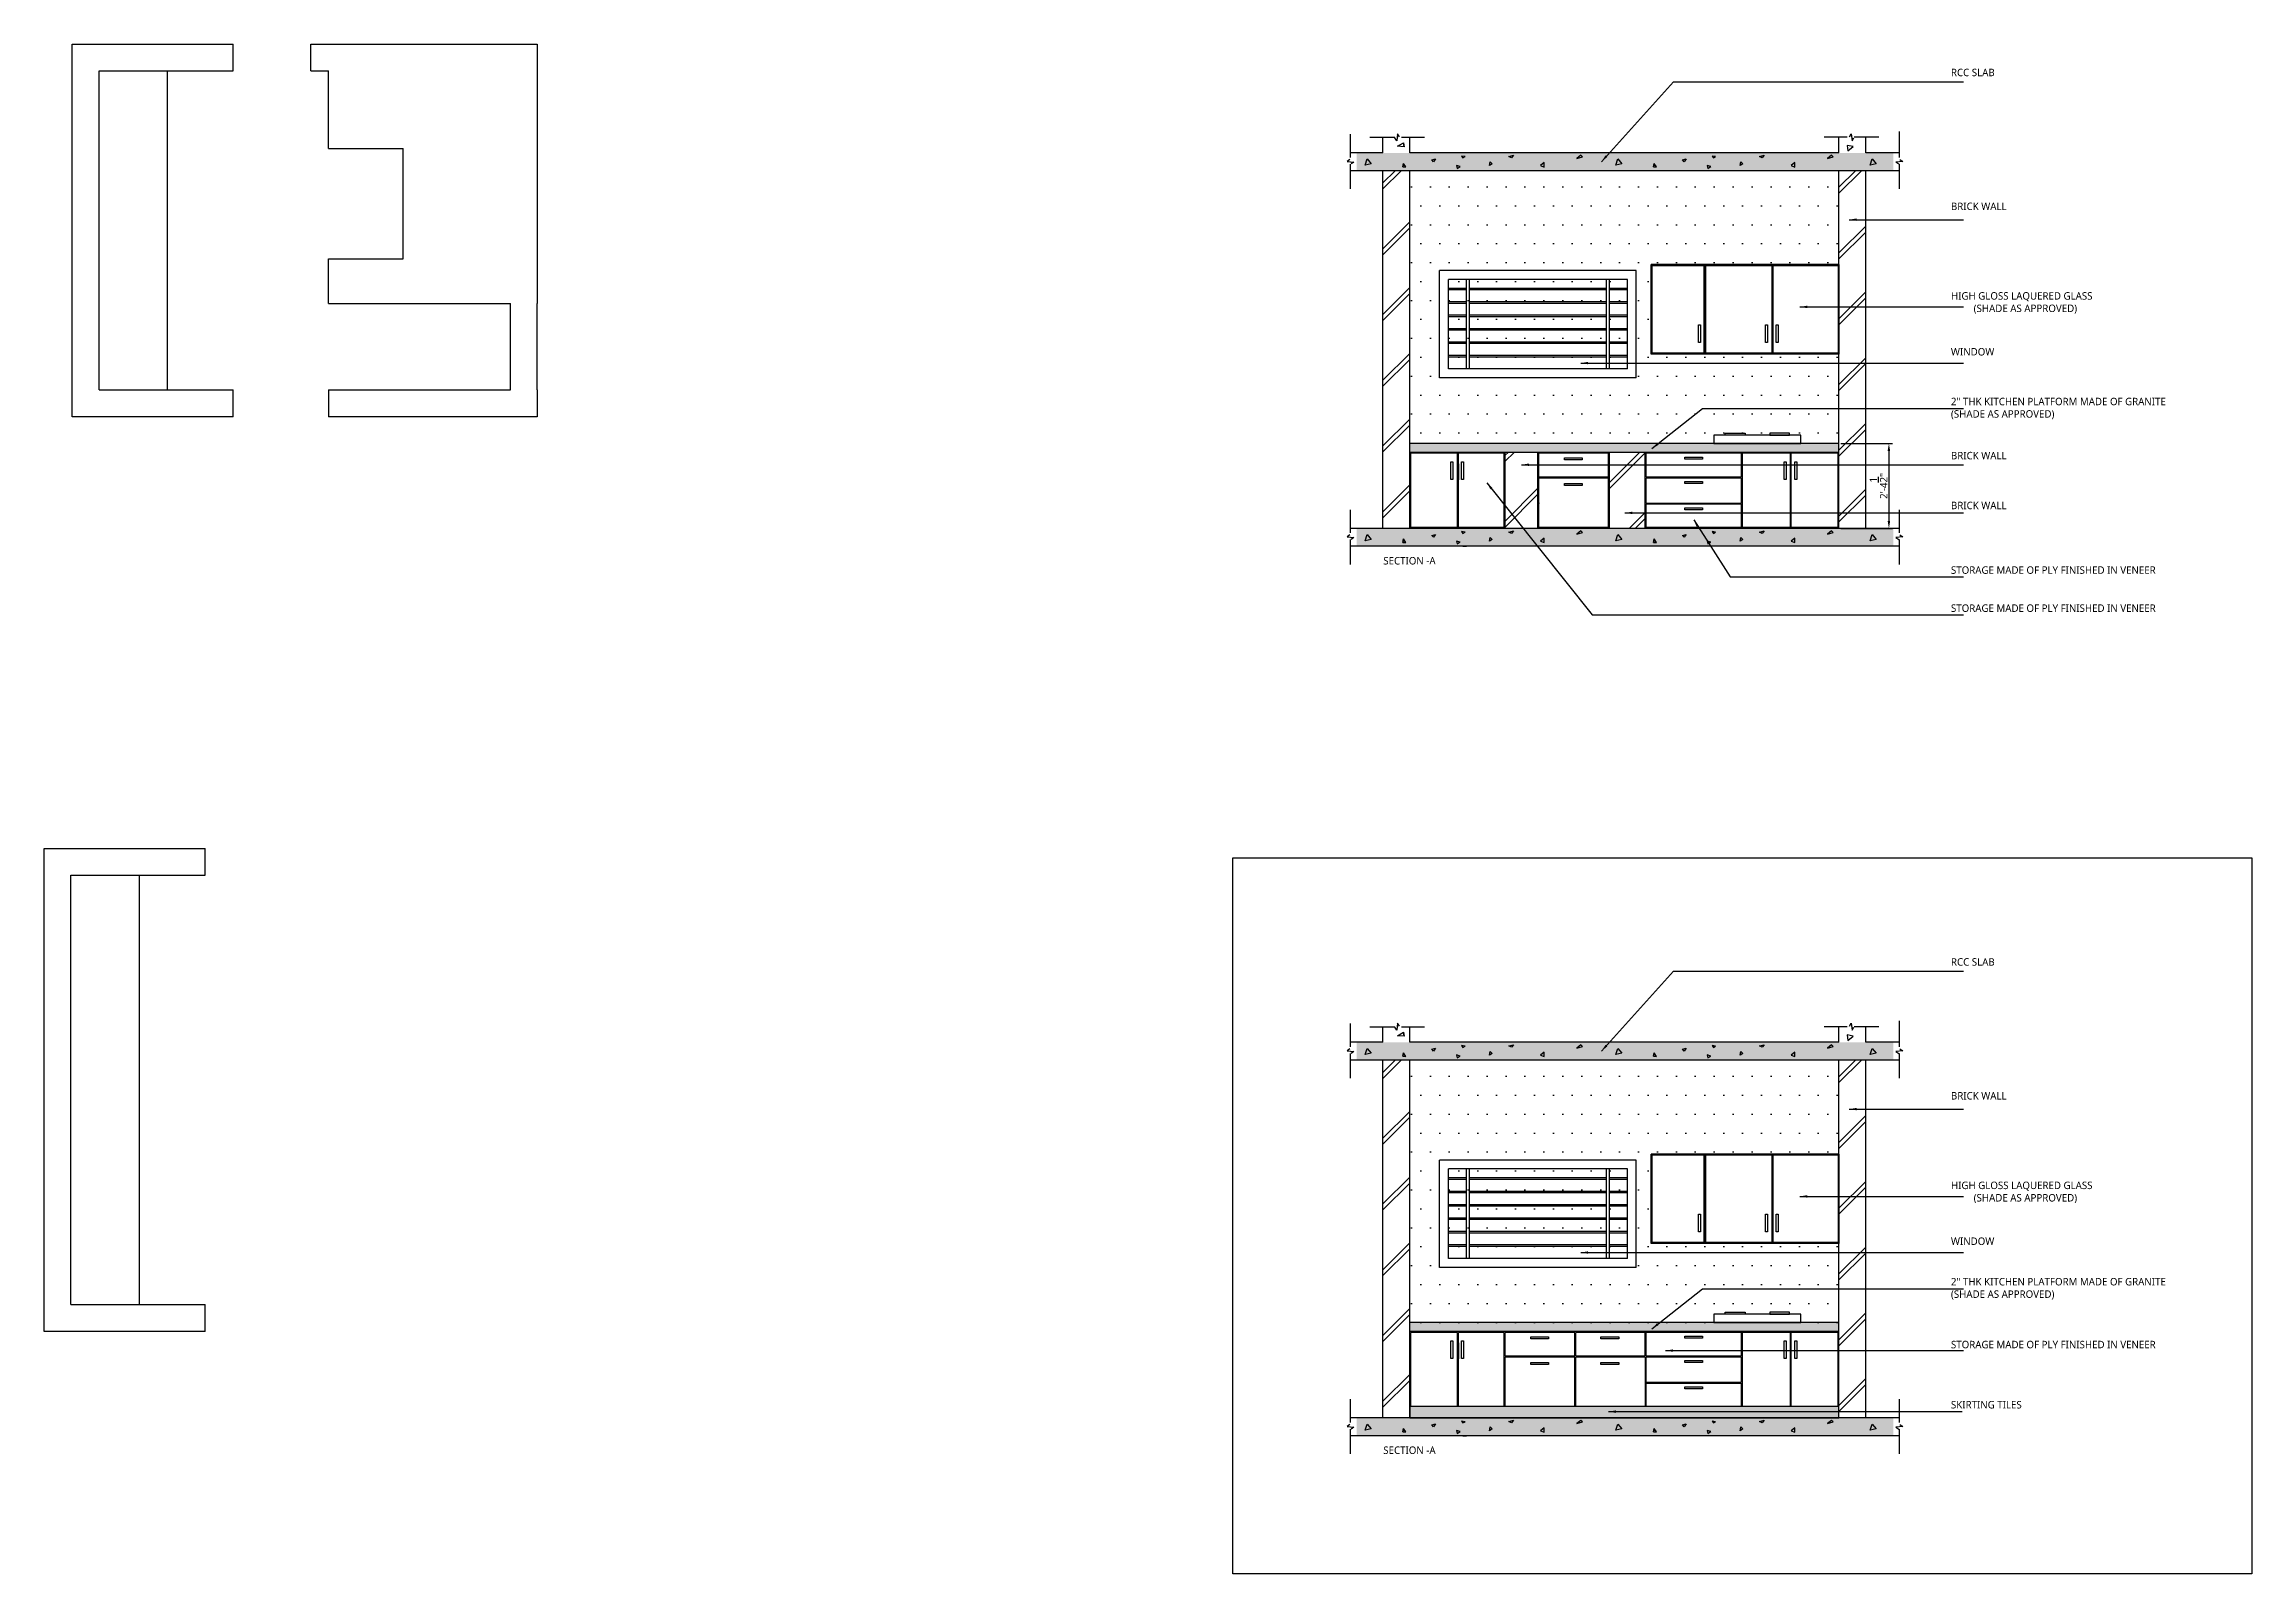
# Model space of a CAD drawing. Header units: millimetres. Extents: x 918 to 2834, y -227 to 832.
# Drawn here: x 918 to 1659, y 119 to 632 of the extents above; entities that cross this region are included whole.
import ezdxf

# ---------------------------------------------------------------- set-up
doc = ezdxf.new("R2010")
doc.units = ezdxf.units.MM
doc.styles.get("Standard").update_dxf_attribs({"font": 'yugothic.ttf'})
doc.dimstyles.new('ISO-25', dxfattribs={"dimtxt": 2.5, "dimasz": 2.5, "dimexe": 1.25, "dimexo": 0.625, "dimtad": 1, "dimlunit": 4, "dimtxsty": 'Standard', "dimcen": 2.5, "dimadec": 0, "dimazin": 0, "dimtfac": 1, "dimtmove": 0, "dimatfit": 3, "dimfxl": 1, "dimarcsym": 0})

# ---------------------------------------------------------------- blocks, each defined once
blk = doc.blocks.new('*D1')
at = {"color": 0, "lineweight": -2}
for p, q in [((1520.59, 498.1), (1537.97, 498.1)), ((1536.72, 495.6), (1536.72, 472.1)), ((1520.59, 469.6), (1537.97, 469.6))]:
    blk.add_line(p, q, dxfattribs=at)
at = {"color": 0}
for points in [[(1536.3, 495.6), (1537.14, 495.6), (1536.72, 498.1)], [(1536.3, 472.1), (1537.14, 472.1), (1536.72, 469.6)]]:
    blk.add_solid(points, dxfattribs=at)
at = {"layer": 'Defpoints', "color": 0}
for p in [(1519.97, 498.1), (1519.97, 469.6), (1536.72, 469.6)]:
    blk.add_point(p, dxfattribs=at)
at = {"color": 0, "insert": (1533.25, 483.85), "char_height": 2.5, "attachment_point": 5, "rotation": 90}
blk.add_mtext('2\'-4{\\H1.000000x;\\S1/2;}"', dxfattribs=at)

msp = doc.modelspace()

# ---------------------------------------------------------------- hatches: boundary and pattern name
h = msp.add_hatch()
h.set_pattern_fill('DOTS', color=256, style=0)
h.set_pattern_definition([(0, (-255.4378, 0), (0.79375, 1.5875), [0, -1.5875])])
h.paths.add_polyline_path([(1538.186, 595.602), (1358.159, 595.602), (1358.159, 589.602), (1538.186, 589.602)])
h = msp.add_hatch()
h.set_pattern_fill('JIS_LC_8A', color=256, scale=2, style=0)
h.set_pattern_definition([(45, (-255.438, 0), (-11.03087, 11.03087), []), (45, (-253.438, 0), (-11.03087, 11.03087), [])])
h.paths.add_polyline_path([(1375.967, 589.602), (1366.967, 589.602), (1366.967, 469.602), (1375.967, 469.602)])
h.paths.add_polyline_path([(1418.967, 495.102), (1407.967, 495.102), (1407.967, 469.602), (1418.967, 469.602)])
h.paths.add_polyline_path([(1442.967, 469.602), (1454.967, 469.602), (1454.967, 495.102), (1442.967, 495.102)])
h.paths.add_polyline_path([(1519.967, 469.602), (1528.967, 469.602), (1528.967, 589.602), (1519.967, 589.602)])
h = msp.add_hatch()
h.set_pattern_fill('DOTS', color=256, scale=4, style=0)
h.set_pattern_definition([(0, (-255.438, 0), (3.175, 6.35), [0, -6.35])])
h.paths.add_polyline_path([(1375.967, 589.602), (1375.967, 498.102), (1478.015, 498.102), (1478.015, 500.896), (1481.835, 500.896), (1481.835, 501.58), (1488.496, 501.58), (1488.496, 500.896), (1496.714, 500.896), (1496.714, 501.58), (1503.375, 501.58), (1503.375, 500.896), (1507.195, 500.896), (1507.195, 498.102), (1519.967, 498.102), (1519.967, 528.102), (1474.967, 528.102), (1456.967, 528.102), (1456.967, 558.102), (1474.967, 558.102), (1519.967, 558.102), (1519.967, 589.602)])
h.paths.add_polyline_path([(1451.967, 556.102), (1451.967, 520.102), (1385.967, 520.102), (1385.967, 556.102)], flags=16)
h.paths.add_polyline_path([(1388.967, 553.102), (1388.967, 523.102), (1448.967, 523.102), (1448.967, 553.102)], flags=0)
h = msp.add_hatch()
h.set_pattern_fill('ZIGZAG', color=256, scale=0.4, style=0)
h.set_pattern_definition([(0, (-255.4378, 0), (1.27, 1.27), [1.27, -1.27]), (90, (-254.1678, 0), (-1.27, 1.27), [1.27, -1.27])])
h.paths.add_polyline_path([(1519.967, 498.102), (1375.967, 498.102), (1375.967, 495.102), (1519.967, 495.102)])
h = msp.add_hatch()
h.set_pattern_fill('DOTS', color=256, style=0)
h.set_pattern_definition([(0, (-255.4378, -126), (0.79375, 1.5875), [0, -1.5875])])
h.paths.add_polyline_path([(1538.186, 469.602), (1358.159, 469.602), (1358.159, 463.602), (1538.186, 463.602)])
h = msp.add_hatch()
h.set_pattern_fill('DOTS', color=256, style=0)
h.set_pattern_definition([(0, (-255.4378, -298.388), (0.79375, 1.5875), [0, -1.5875])])
h.paths.add_polyline_path([(1538.186, 297.214), (1358.159, 297.214), (1358.159, 291.214), (1538.186, 291.214)])
h = msp.add_hatch()
h.set_pattern_fill('JIS_LC_8A', color=256, scale=2, style=0)
h.set_pattern_definition([(45, (-255.438, -298.388), (-11.03087, 11.03087), []), (45, (-253.438, -298.388), (-11.03087, 11.03087), [])])
h.paths.add_polyline_path([(1375.967, 291.214), (1366.967, 291.214), (1366.967, 171.214), (1375.967, 171.214)])
h.paths.add_polyline_path([(1519.967, 171.214), (1528.967, 171.214), (1528.967, 291.214), (1519.967, 291.214)])
h = msp.add_hatch()
h.set_pattern_fill('DOTS', color=256, scale=4, style=0)
h.set_pattern_definition([(0, (-255.438, -298.388), (3.175, 6.35), [0, -6.35])])
h.paths.add_polyline_path([(1375.967, 291.214), (1375.967, 203.214), (1478.015, 203.214), (1478.015, 206.008), (1481.835, 206.008), (1481.835, 206.692), (1488.496, 206.692), (1488.496, 206.008), (1496.714, 206.008), (1496.714, 206.692), (1503.375, 206.692), (1503.375, 206.008), (1507.195, 206.008), (1507.195, 203.214), (1519.967, 203.214), (1519.967, 229.714), (1474.967, 229.714), (1456.967, 229.714), (1456.967, 259.714), (1474.967, 259.714), (1519.967, 259.714), (1519.967, 291.214)])
h.paths.add_polyline_path([(1451.967, 257.714), (1451.967, 221.714), (1385.967, 221.714), (1385.967, 257.714)], flags=16)
h.paths.add_polyline_path([(1388.967, 254.714), (1388.967, 224.714), (1448.967, 224.714), (1448.967, 254.714)], flags=0)
h = msp.add_hatch()
h.set_pattern_fill('ZIGZAG', color=256, scale=0.4, style=0)
h.set_pattern_definition([(0, (-255.4378, -294.888), (1.27, 1.27), [1.27, -1.27]), (90, (-254.1678, -294.888), (-1.27, 1.27), [1.27, -1.27])])
h.paths.add_polyline_path([(1519.967, 203.214), (1375.967, 203.214), (1375.967, 200.214), (1519.967, 200.214)])
h = msp.add_hatch()
h.set_pattern_fill('DOTS', color=256, style=0)
h.set_pattern_definition([(0, (-255.4378, -424.388), (0.79375, 1.5875), [0, -1.5875])])
h.paths.add_polyline_path([(1538.186, 171.214), (1358.159, 171.214), (1358.159, 165.214), (1538.186, 165.214)])
h = msp.add_hatch()
h.set_pattern_fill('ZIGZAG', color=256, scale=0.4, style=0)
h.set_pattern_definition([(0, (0, 0), (1.27, 1.27), [1.27, -1.27]), (90, (1.27, 0), (-1.27, 1.27), [1.27, -1.27])])
h.paths.add_polyline_path([(1519.967, 171.214), (1519.967, 175.014), (1375.967, 175.014), (1375.967, 171.214)])

# ---------------------------------------------------------------- linework, layer by layer
for p, q in [((981.167, 623.06), (981.167, 632.06)), ((1007.167, 623.06), (1007.167, 632.06)), ((936.167, 623.06), (981.167, 623.06)), ((936.167, 516.06), (936.167, 623.06)), ((959.167, 516.06), (959.167, 623.06)), ((1007.167, 623.06), (1013.167, 623.06)), ((1013.167, 597.06), (1013.167, 623.06)), ((1366.967, 595.602), (1366.967, 600.602)), ((1371.58, 599.668), (1370.931, 600.629)), ((1371.821, 601.974), (1371.58, 599.668)), ((1372.469, 601.013), (1371.821, 601.974)), ((1375.967, 595.602), (1375.967, 600.602)), ((1519.967, 595.602), (1519.967, 600.602)), ((1523.464, 601.013), (1524.113, 601.974)), ((1524.113, 601.974), (1524.354, 599.668)), ((1524.354, 599.668), (1525.003, 600.629)), ((1528.967, 595.602), (1528.967, 600.602)), ((1013.167, 597.06), (1038.167, 597.06)), ((1038.167, 560.06), (1038.167, 597.06)), ((1355.894, 593.399), (1354.934, 592.75)), ((1354.934, 592.75), (1357.239, 592.51)), ((1366.967, 595.602), (1356.086, 595.602)), ((1361.034, 591.473), (1361.643, 593.55)), ((1361.643, 593.55), (1363.013, 591.929)), ((1371.864, 597.802), (1373.902, 598.96)), ((1374.041, 597.667), (1371.864, 597.802)), ((1374.041, 597.667), (1373.902, 598.96)), ((1373.902, 598.96), (1374.041, 597.667)), ((1374.041, 597.667), (1374.041, 597.667)), ((1519.967, 595.602), (1375.967, 595.602)), ((1383.33, 593.243), (1384.556, 593.588)), ((1383.943, 592.615), (1383.33, 593.243)), ((1384.556, 593.588), (1383.943, 592.615)), ((1394.489, 594.329), (1393.36, 594.525)), ((1393.36, 594.525), (1393.752, 593.888)), ((1393.752, 593.888), (1394.489, 594.329)), ((1409.181, 594.381), (1410.766, 594.783)), ((1410.121, 593.951), (1409.181, 594.381)), ((1410.766, 594.783), (1410.121, 593.951)), ((1433.384, 594.779), (1432.039, 593.674)), ((1432.039, 593.674), (1433.952, 594.227)), ((1433.952, 594.227), (1433.384, 594.779)), ((1445.14, 591.473), (1445.749, 593.55)), ((1445.749, 593.55), (1447.119, 591.929)), ((1467.436, 593.243), (1468.662, 593.588)), ((1468.049, 592.615), (1467.436, 593.243)), ((1468.662, 593.588), (1468.049, 592.615)), ((1478.594, 594.329), (1477.466, 594.525)), ((1477.466, 594.525), (1477.858, 593.888)), ((1477.858, 593.888), (1478.594, 594.329)), ((1493.287, 594.381), (1494.872, 594.783)), ((1494.227, 593.951), (1493.287, 594.381)), ((1494.872, 594.783), (1494.227, 593.951)), ((1517.49, 594.779), (1516.144, 593.674)), ((1516.144, 593.674), (1518.058, 594.227)), ((1518.058, 594.227), (1517.49, 594.779)), ((1524.712, 597.703), (1522.686, 598.108)), ((1522.686, 598.108), (1522.97, 596.246)), ((1522.97, 596.246), (1524.712, 597.703)), ((1540.246, 595.602), (1528.967, 595.602)), ((1530.489, 591.473), (1531.098, 593.55)), ((1531.098, 593.55), (1532.468, 591.929)), ((1541.399, 592.75), (1539.093, 592.51)), ((1540.438, 593.399), (1541.399, 592.75)), ((1540.246, 589.602), (1356.086, 589.602)), ((1357.239, 592.51), (1356.279, 591.861)), ((1363.013, 591.929), (1361.034, 591.473)), ((1366.967, 469.602), (1366.967, 589.602)), ((1373.619, 590.915), (1373.906, 592.061)), ((1373.906, 592.061), (1373.619, 590.915)), ((1373.619, 590.915), (1374.624, 590.881)), ((1374.624, 590.881), (1373.906, 592.061)), ((1375.967, 469.602), (1375.967, 589.602)), ((1392.869, 590.996), (1391.617, 591.364)), ((1391.617, 591.364), (1391.838, 590.383)), ((1391.838, 590.383), (1392.869, 590.996)), ((1402.671, 591.302), (1402.944, 592.553)), ((1403.6, 591.899), (1402.671, 591.302)), ((1402.944, 592.553), (1403.6, 591.899)), ((1403.6, 591.899), (1403.6, 591.899)), ((1421.015, 592.318), (1419.852, 591.299)), ((1419.852, 591.299), (1421.015, 590.848)), ((1421.015, 590.848), (1421.015, 592.318)), ((1447.119, 591.929), (1445.14, 591.473)), ((1457.725, 590.915), (1458.012, 592.061)), ((1458.012, 592.061), (1457.725, 590.915)), ((1457.725, 590.915), (1458.73, 590.881)), ((1458.73, 590.881), (1458.012, 592.061)), ((1476.975, 590.996), (1475.723, 591.364)), ((1475.723, 591.364), (1475.944, 590.383)), ((1475.944, 590.383), (1476.975, 590.996)), ((1486.777, 591.302), (1487.05, 592.553)), ((1487.706, 591.899), (1486.777, 591.302)), ((1487.05, 592.553), (1487.706, 591.899)), ((1487.706, 591.899), (1487.706, 591.899)), ((1505.121, 592.318), (1503.958, 591.299)), ((1503.958, 591.299), (1505.121, 590.848)), ((1505.121, 590.848), (1505.121, 592.318)), ((1519.967, 469.602), (1519.967, 589.602)), ((1519.967, 469.602), (1519.967, 589.602)), ((1528.967, 469.602), (1528.967, 589.602)), ((1532.468, 591.929), (1530.489, 591.473)), ((1539.093, 592.51), (1540.054, 591.861)), ((1013.167, 560.06), (1038.167, 560.06)), ((1013.167, 545.06), (1013.167, 560.06)), ((1385.967, 520.102), (1385.967, 556.102)), ((1451.967, 556.102), (1385.967, 556.102)), ((1451.967, 520.102), (1451.967, 556.102)), ((1456.967, 528.102), (1456.967, 558.102)), ((1519.967, 558.102), (1456.967, 558.102)), ((1474.967, 528.102), (1474.967, 558.102)), ((1497.467, 557.802), (1497.467, 528.402)), ((1497.767, 557.802), (1497.767, 528.402)), ((1388.967, 523.102), (1388.967, 553.102)), ((1448.967, 553.102), (1388.967, 553.102)), ((1394.967, 550.102), (1388.967, 550.102)), ((1394.967, 549.602), (1388.967, 549.602)), ((1394.967, 523.102), (1394.967, 553.102)), ((1395.967, 523.102), (1395.967, 553.102)), ((1441.967, 550.102), (1395.967, 550.102)), ((1441.967, 549.602), (1395.967, 549.602)), ((1441.967, 523.102), (1441.967, 553.102)), ((1442.967, 523.102), (1442.967, 553.102)), ((1448.967, 550.102), (1442.967, 550.102)), ((1448.967, 549.602), (1442.967, 549.602)), ((1448.967, 523.102), (1448.967, 553.102)), ((1013.167, 545.06), (1074.167, 545.06)), ((1074.167, 516.06), (1074.167, 545.06)), ((1083.167, 516.06), (1083.167, 545.06)), ((1394.967, 545.602), (1388.967, 545.602)), ((1394.967, 545.102), (1388.967, 545.102)), ((1394.967, 541.102), (1388.967, 541.102)), ((1441.967, 545.602), (1395.967, 545.602)), ((1441.967, 545.102), (1395.967, 545.102)), ((1441.967, 541.102), (1395.967, 541.102)), ((1448.967, 545.602), (1442.967, 545.602)), ((1448.967, 545.102), (1442.967, 545.102)), ((1448.967, 541.102), (1442.967, 541.102)), ((1394.967, 540.602), (1388.967, 540.602)), ((1394.967, 536.602), (1388.967, 536.602)), ((1394.967, 536.102), (1388.967, 536.102)), ((1441.967, 540.602), (1395.967, 540.602)), ((1441.967, 536.602), (1395.967, 536.602)), ((1441.967, 536.102), (1395.967, 536.102)), ((1448.967, 540.602), (1442.967, 540.602)), ((1448.967, 536.602), (1442.967, 536.602)), ((1448.967, 536.102), (1442.967, 536.102)), ((1394.967, 532.102), (1388.967, 532.102)), ((1394.967, 531.602), (1388.967, 531.602)), ((1394.967, 527.602), (1388.967, 527.602)), ((1394.967, 527.102), (1388.967, 527.102)), ((1441.967, 532.102), (1395.967, 532.102)), ((1441.967, 531.602), (1395.967, 531.602)), ((1441.967, 527.602), (1395.967, 527.602)), ((1441.967, 527.102), (1395.967, 527.102)), ((1448.967, 532.102), (1442.967, 532.102)), ((1448.967, 531.602), (1442.967, 531.602)), ((1448.967, 527.602), (1442.967, 527.602)), ((1448.967, 527.102), (1442.967, 527.102)), ((1519.967, 528.102), (1456.967, 528.102)), ((1451.967, 520.102), (1385.967, 520.102)), ((1448.967, 523.102), (1388.967, 523.102)), ((936.167, 516.06), (981.167, 516.06)), ((981.167, 507.06), (981.167, 516.06)), ((1013.167, 516.06), (1074.167, 516.06)), ((1013.167, 516.06), (1013.167, 507.06)), ((1519.967, 498.102), (1375.967, 498.102)), ((1519.967, 495.102), (1375.967, 495.102)), ((1376.267, 469.902), (1376.267, 494.802)), ((1391.967, 494.802), (1376.267, 494.802)), ((1391.967, 469.902), (1391.967, 494.802)), ((1392.267, 469.902), (1392.267, 494.802)), ((1407.667, 494.802), (1392.267, 494.802)), ((1407.667, 469.902), (1407.667, 494.802)), ((1407.967, 469.602), (1407.967, 495.102)), ((1418.967, 469.602), (1418.967, 495.102)), ((1419.267, 486.902), (1419.267, 494.802)), ((1442.667, 494.802), (1419.267, 494.802)), ((1442.667, 486.902), (1442.667, 494.802)), ((1442.967, 469.602), (1442.967, 495.102)), ((1454.967, 469.602), (1454.967, 495.102)), ((1454.967, 495.102), (1519.967, 495.102)), ((1455.267, 486.902), (1455.267, 494.802)), ((1487.167, 494.802), (1455.267, 494.802)), ((1487.167, 494.802), (1487.167, 486.902)), ((1487.467, 495.102), (1519.667, 495.102)), ((1487.467, 494.802), (1487.467, 469.902)), ((1503.567, 494.802), (1487.467, 494.802)), ((1503.567, 494.802), (1503.567, 469.902)), ((1503.867, 494.802), (1503.867, 469.902)), ((1519.667, 494.802), (1503.867, 494.802)), ((1519.667, 469.902), (1519.667, 494.802)), ((1419.267, 486.902), (1442.667, 486.902)), ((1419.267, 469.902), (1419.267, 486.602)), ((1419.267, 486.602), (1442.667, 486.602)), ((1442.667, 469.902), (1442.667, 486.602)), ((1455.267, 486.902), (1487.167, 486.902)), ((1455.267, 486.602), (1487.167, 486.602)), ((1455.267, 478.102), (1455.267, 486.602)), ((1487.167, 486.602), (1487.167, 478.102)), ((1455.267, 478.102), (1487.167, 478.102)), ((1455.267, 477.802), (1487.167, 477.802)), ((1455.267, 469.902), (1455.267, 477.802)), ((1487.167, 477.802), (1487.167, 469.902)), ((1355.894, 467.399), (1354.934, 466.75)), ((1354.934, 466.75), (1357.239, 466.51)), ((1540.246, 469.602), (1356.086, 469.602)), ((1361.034, 465.473), (1361.643, 467.55)), ((1361.643, 467.55), (1363.013, 465.929)), ((1391.967, 469.902), (1376.267, 469.902)), ((1383.33, 467.243), (1384.556, 467.588)), ((1383.943, 466.615), (1383.33, 467.243)), ((1384.556, 467.588), (1383.943, 466.615)), ((1407.667, 469.902), (1392.267, 469.902)), ((1394.489, 468.329), (1393.36, 468.525)), ((1393.36, 468.525), (1393.752, 467.888)), ((1393.752, 467.888), (1394.489, 468.329)), ((1409.181, 468.381), (1410.766, 468.783)), ((1410.121, 467.951), (1409.181, 468.381)), ((1410.766, 468.783), (1410.121, 467.951)), ((1442.667, 469.902), (1419.267, 469.902)), ((1433.384, 468.779), (1432.039, 467.674)), ((1432.039, 467.674), (1433.952, 468.227)), ((1433.952, 468.227), (1433.384, 468.779)), ((1445.14, 465.473), (1445.749, 467.55)), ((1445.749, 467.55), (1447.119, 465.929)), ((1487.167, 469.902), (1455.267, 469.902)), ((1467.436, 467.243), (1468.662, 467.588)), ((1468.049, 466.615), (1467.436, 467.243)), ((1468.662, 467.588), (1468.049, 466.615)), ((1478.594, 468.329), (1477.466, 468.525)), ((1477.466, 468.525), (1477.858, 467.888)), ((1477.858, 467.888), (1478.594, 468.329)), ((1503.567, 469.902), (1487.467, 469.902)), ((1493.287, 468.381), (1494.872, 468.783)), ((1494.227, 467.951), (1493.287, 468.381)), ((1494.872, 468.783), (1494.227, 467.951)), ((1519.667, 469.902), (1503.867, 469.902)), ((1517.49, 468.779), (1516.144, 467.674)), ((1516.144, 467.674), (1518.058, 468.227)), ((1518.058, 468.227), (1517.49, 468.779)), ((1530.489, 465.473), (1531.098, 467.55)), ((1531.098, 467.55), (1532.468, 465.929)), ((1541.399, 466.75), (1539.093, 466.51)), ((1540.438, 467.399), (1541.399, 466.75)), ((1540.246, 463.602), (1356.086, 463.602)), ((1357.239, 466.51), (1356.279, 465.861)), ((1363.013, 465.929), (1361.034, 465.473)), ((1373.619, 464.915), (1373.906, 466.061)), ((1373.906, 466.061), (1373.619, 464.915)), ((1373.619, 464.915), (1374.624, 464.881)), ((1374.624, 464.881), (1373.906, 466.061)), ((1392.869, 464.996), (1391.617, 465.364)), ((1391.617, 465.364), (1391.838, 464.383)), ((1391.838, 464.383), (1392.869, 464.996)), ((1393.721, 463.602), (1394.978, 463.602)), ((1402.671, 465.302), (1402.944, 466.553)), ((1403.6, 465.899), (1402.671, 465.302)), ((1402.944, 466.553), (1403.6, 465.899)), ((1403.6, 465.899), (1403.6, 465.899)), ((1421.015, 466.318), (1419.852, 465.299)), ((1419.852, 465.299), (1421.015, 464.848)), ((1421.015, 464.848), (1421.015, 466.318)), ((1447.119, 465.929), (1445.14, 465.473)), ((1457.725, 464.915), (1458.012, 466.061)), ((1458.012, 466.061), (1457.725, 464.915)), ((1457.725, 464.915), (1458.73, 464.881)), ((1458.73, 464.881), (1458.012, 466.061)), ((1476.975, 464.996), (1475.723, 465.364)), ((1475.723, 465.364), (1475.944, 464.383)), ((1475.944, 464.383), (1476.975, 464.996)), ((1486.777, 465.302), (1487.05, 466.553)), ((1487.706, 465.899), (1486.777, 465.302)), ((1487.05, 466.553), (1487.706, 465.899)), ((1487.706, 465.899), (1487.706, 465.899)), ((1505.121, 466.318), (1503.958, 465.299)), ((1503.958, 465.299), (1505.121, 464.848)), ((1505.121, 464.848), (1505.121, 466.318)), ((1532.468, 465.929), (1530.489, 465.473)), ((1539.093, 466.51), (1540.054, 465.861)), ((971.741, 353.243), (971.741, 362.243)), ((926.741, 353.243), (971.741, 353.243)), ((926.741, 209.243), (926.741, 353.243)), ((949.741, 209.243), (949.741, 353.243)), ((1366.967, 297.214), (1356.086, 297.214)), ((1366.967, 297.214), (1366.967, 302.214)), ((1371.58, 301.28), (1370.931, 302.241)), ((1371.821, 303.586), (1371.58, 301.28)), ((1372.469, 302.625), (1371.821, 303.586)), ((1371.864, 299.414), (1373.902, 300.572)), ((1374.041, 299.279), (1371.864, 299.414)), ((1374.041, 299.279), (1373.902, 300.572)), ((1373.902, 300.572), (1374.041, 299.279)), ((1374.041, 299.279), (1374.041, 299.279)), ((1375.967, 297.214), (1375.967, 302.214)), ((1519.967, 297.214), (1375.967, 297.214)), ((1409.181, 295.993), (1410.766, 296.395)), ((1410.766, 296.395), (1410.121, 295.563)), ((1433.384, 296.391), (1432.039, 295.286)), ((1433.952, 295.839), (1433.384, 296.391)), ((1493.287, 295.993), (1494.872, 296.395)), ((1494.872, 296.395), (1494.227, 295.563)), ((1517.49, 296.391), (1516.144, 295.286)), ((1518.058, 295.839), (1517.49, 296.391)), ((1519.967, 297.214), (1519.967, 302.214)), ((1524.712, 299.315), (1522.686, 299.72)), ((1522.686, 299.72), (1522.97, 297.858)), ((1522.97, 297.858), (1524.712, 299.315)), ((1523.464, 302.625), (1524.113, 303.586)), ((1524.113, 303.586), (1524.354, 301.28)), ((1524.354, 301.28), (1525.003, 302.241)), ((1528.967, 297.214), (1528.967, 302.214)), ((1540.246, 297.214), (1528.967, 297.214)), ((1355.894, 295.011), (1354.934, 294.362)), ((1354.934, 294.362), (1357.239, 294.122)), ((1540.246, 291.214), (1356.086, 291.214)), ((1357.239, 294.122), (1356.279, 293.473)), ((1361.034, 293.085), (1361.643, 295.162)), ((1363.013, 293.541), (1361.034, 293.085)), ((1361.643, 295.162), (1363.013, 293.541)), ((1366.967, 171.214), (1366.967, 291.214)), ((1373.619, 292.527), (1373.906, 293.673)), ((1373.906, 293.673), (1373.619, 292.527)), ((1373.619, 292.527), (1374.624, 292.493)), ((1374.624, 292.493), (1373.906, 293.673)), ((1375.967, 171.214), (1375.967, 291.214)), ((1383.33, 294.855), (1384.556, 295.2)), ((1383.943, 294.227), (1383.33, 294.855)), ((1384.556, 295.2), (1383.943, 294.227)), ((1392.869, 292.608), (1391.617, 292.976)), ((1391.617, 292.976), (1391.838, 291.995)), ((1391.838, 291.995), (1392.869, 292.608)), ((1394.489, 295.941), (1393.36, 296.137)), ((1393.36, 296.137), (1393.752, 295.5)), ((1393.752, 295.5), (1394.489, 295.941)), ((1402.671, 292.914), (1402.944, 294.166)), ((1403.6, 293.511), (1402.671, 292.914)), ((1402.944, 294.166), (1403.6, 293.511)), ((1403.6, 293.511), (1403.6, 293.511)), ((1410.121, 295.563), (1409.181, 295.993)), ((1421.015, 293.93), (1419.852, 292.911)), ((1419.852, 292.911), (1421.015, 292.46)), ((1421.015, 292.46), (1421.015, 293.93)), ((1432.039, 295.286), (1433.952, 295.839)), ((1445.14, 293.085), (1445.749, 295.162)), ((1447.119, 293.541), (1445.14, 293.085)), ((1445.749, 295.162), (1447.119, 293.541)), ((1457.725, 292.527), (1458.012, 293.673)), ((1458.012, 293.673), (1457.725, 292.527)), ((1457.725, 292.527), (1458.73, 292.493)), ((1458.73, 292.493), (1458.012, 293.673)), ((1467.436, 294.855), (1468.662, 295.2)), ((1468.049, 294.227), (1467.436, 294.855)), ((1468.662, 295.2), (1468.049, 294.227)), ((1476.975, 292.608), (1475.723, 292.976)), ((1475.723, 292.976), (1475.944, 291.995)), ((1475.944, 291.995), (1476.975, 292.608)), ((1478.594, 295.941), (1477.466, 296.137)), ((1477.466, 296.137), (1477.858, 295.5)), ((1477.858, 295.5), (1478.594, 295.941)), ((1486.777, 292.914), (1487.05, 294.166)), ((1487.706, 293.511), (1486.777, 292.914)), ((1487.05, 294.166), (1487.706, 293.511)), ((1487.706, 293.511), (1487.706, 293.511)), ((1494.227, 295.563), (1493.287, 295.993)), ((1505.121, 293.93), (1503.958, 292.911)), ((1503.958, 292.911), (1505.121, 292.46)), ((1505.121, 292.46), (1505.121, 293.93)), ((1516.144, 295.286), (1518.058, 295.839)), ((1519.967, 171.214), (1519.967, 291.214)), ((1519.967, 171.214), (1519.967, 291.214)), ((1528.967, 171.214), (1528.967, 291.214)), ((1530.489, 293.085), (1531.098, 295.162)), ((1532.468, 293.541), (1530.489, 293.085)), ((1531.098, 295.162), (1532.468, 293.541)), ((1541.399, 294.362), (1539.093, 294.122)), ((1541.399, 294.362), (1539.093, 294.122)), ((1539.093, 294.122), (1540.054, 293.473)), ((1539.093, 294.122), (1540.054, 293.473)), ((1540.438, 295.011), (1541.399, 294.362)), ((1540.438, 295.011), (1541.399, 294.362)), ((1456.967, 229.714), (1456.967, 259.714)), ((1519.967, 259.714), (1456.967, 259.714)), ((1474.967, 229.714), (1474.967, 259.714)), ((1497.467, 259.414), (1497.467, 230.014)), ((1497.767, 259.414), (1497.767, 230.014)), ((1385.967, 221.714), (1385.967, 257.714)), ((1451.967, 257.714), (1385.967, 257.714)), ((1388.967, 224.714), (1388.967, 254.714)), ((1448.967, 254.714), (1388.967, 254.714)), ((1394.967, 224.714), (1394.967, 254.714)), ((1395.967, 224.714), (1395.967, 254.714)), ((1441.967, 224.714), (1441.967, 254.714)), ((1442.967, 224.714), (1442.967, 254.714)), ((1448.967, 224.714), (1448.967, 254.714)), ((1451.967, 221.714), (1451.967, 257.714)), ((1394.967, 251.714), (1388.967, 251.714)), ((1394.967, 251.214), (1388.967, 251.214)), ((1394.967, 247.214), (1388.967, 247.214)), ((1394.967, 246.714), (1388.967, 246.714)), ((1441.967, 251.714), (1395.967, 251.714)), ((1441.967, 251.214), (1395.967, 251.214)), ((1441.967, 247.214), (1395.967, 247.214)), ((1441.967, 246.714), (1395.967, 246.714)), ((1448.967, 251.714), (1442.967, 251.714)), ((1448.967, 251.214), (1442.967, 251.214)), ((1448.967, 247.214), (1442.967, 247.214)), ((1448.967, 246.714), (1442.967, 246.714)), ((1394.967, 242.714), (1388.967, 242.714)), ((1394.967, 242.214), (1388.967, 242.214)), ((1394.967, 238.214), (1388.967, 238.214)), ((1394.967, 237.714), (1388.967, 237.714)), ((1441.967, 242.714), (1395.967, 242.714)), ((1441.967, 242.214), (1395.967, 242.214)), ((1441.967, 238.214), (1395.967, 238.214)), ((1441.967, 237.714), (1395.967, 237.714)), ((1448.967, 242.714), (1442.967, 242.714)), ((1448.967, 242.214), (1442.967, 242.214)), ((1448.967, 238.214), (1442.967, 238.214)), ((1448.967, 237.714), (1442.967, 237.714)), ((1394.967, 233.714), (1388.967, 233.714)), ((1394.967, 233.214), (1388.967, 233.214)), ((1441.967, 233.714), (1395.967, 233.714)), ((1441.967, 233.214), (1395.967, 233.214)), ((1448.967, 233.714), (1442.967, 233.714)), ((1448.967, 233.214), (1442.967, 233.214)), ((1519.967, 229.714), (1456.967, 229.714)), ((1394.967, 229.214), (1388.967, 229.214)), ((1394.967, 228.714), (1388.967, 228.714)), ((1448.967, 224.714), (1388.967, 224.714)), ((1441.967, 229.214), (1395.967, 229.214)), ((1441.967, 228.714), (1395.967, 228.714)), ((1448.967, 229.214), (1442.967, 229.214)), ((1448.967, 228.714), (1442.967, 228.714)), ((1451.967, 221.714), (1385.967, 221.714)), ((926.741, 209.243), (971.741, 209.243)), ((971.741, 200.243), (971.741, 209.243)), ((1519.967, 203.214), (1375.967, 203.214)), ((1519.967, 200.214), (1375.967, 200.214)), ((1454.967, 200.214), (1519.967, 200.214)), ((1454.967, 192.014), (1454.967, 200.214)), ((1454.967, 192.014), (1454.967, 200.214)), ((1487.467, 200.214), (1519.667, 200.214)), ((1376.267, 175.014), (1376.267, 199.914)), ((1391.967, 199.914), (1376.267, 199.914)), ((1391.967, 175.014), (1391.967, 199.914)), ((1407.667, 199.914), (1392.267, 199.914)), ((1392.267, 175.014), (1392.267, 199.914)), ((1407.667, 175.014), (1407.667, 199.914)), ((1407.967, 192.014), (1407.967, 199.914)), ((1431.367, 199.914), (1407.967, 199.914)), ((1431.367, 199.914), (1431.267, 199.914)), ((1431.367, 192.014), (1431.367, 199.914)), ((1454.667, 199.914), (1431.667, 199.914)), ((1431.667, 192.014), (1431.667, 199.914)), ((1455.267, 192.014), (1455.267, 199.914)), ((1487.167, 199.914), (1455.267, 199.914)), ((1487.167, 199.914), (1487.167, 192.014)), ((1503.567, 199.914), (1487.467, 199.914)), ((1487.467, 199.914), (1487.467, 175.014)), ((1503.567, 199.914), (1503.567, 175.014)), ((1519.667, 199.914), (1503.867, 199.914)), ((1503.867, 199.914), (1503.867, 175.014)), ((1519.667, 175.014), (1519.667, 199.914)), ((1407.967, 192.014), (1431.367, 192.014)), ((1407.967, 175.014), (1407.967, 191.714)), ((1407.967, 191.714), (1431.367, 191.714)), ((1431.267, 192.014), (1431.367, 192.014)), ((1431.267, 191.714), (1431.367, 191.714)), ((1431.367, 175.014), (1431.367, 191.714)), ((1431.667, 192.014), (1454.967, 192.014)), ((1431.667, 175.014), (1431.667, 191.714)), ((1431.667, 191.714), (1454.967, 191.714)), ((1454.967, 191.714), (1454.967, 175.014)), ((1455.267, 192.014), (1487.167, 192.014)), ((1455.267, 183.214), (1455.267, 191.714)), ((1455.267, 191.714), (1487.167, 191.714)), ((1487.167, 191.714), (1487.167, 183.214)), ((1455.267, 183.214), (1487.167, 183.214)), ((1455.267, 175.014), (1455.267, 182.914)), ((1455.267, 182.914), (1487.167, 182.914)), ((1487.167, 182.914), (1487.167, 175.014)), ((1540.246, 171.214), (1356.086, 171.214)), ((1391.967, 175.014), (1376.267, 175.014)), ((1407.667, 175.014), (1392.267, 175.014)), ((1431.367, 175.014), (1407.967, 175.014)), ((1409.181, 169.993), (1410.766, 170.395)), ((1410.766, 170.395), (1410.121, 169.563)), ((1431.367, 175.014), (1431.267, 175.014)), ((1454.967, 175.014), (1431.667, 175.014)), ((1433.384, 170.391), (1432.039, 169.286)), ((1433.952, 169.839), (1433.384, 170.391)), ((1487.167, 175.014), (1455.267, 175.014)), ((1503.567, 175.014), (1487.467, 175.014)), ((1493.287, 169.993), (1494.872, 170.395)), ((1494.872, 170.395), (1494.227, 169.563)), ((1519.667, 175.014), (1503.867, 175.014)), ((1517.49, 170.391), (1516.144, 169.286)), ((1518.058, 169.839), (1517.49, 170.391)), ((1355.894, 169.011), (1354.934, 168.362)), ((1354.934, 168.362), (1357.239, 168.122)), ((1540.246, 165.214), (1356.086, 165.214)), ((1357.239, 168.122), (1356.279, 167.473)), ((1361.034, 167.085), (1361.643, 169.162)), ((1363.013, 167.541), (1361.034, 167.085)), ((1361.643, 169.162), (1363.013, 167.541)), ((1373.619, 166.527), (1373.906, 167.673)), ((1373.906, 167.673), (1373.619, 166.527)), ((1373.619, 166.527), (1374.624, 166.493)), ((1374.624, 166.493), (1373.906, 167.673)), ((1383.33, 168.855), (1384.556, 169.2)), ((1383.943, 168.227), (1383.33, 168.855)), ((1384.556, 169.2), (1383.943, 168.227)), ((1392.869, 166.608), (1391.617, 166.976)), ((1391.617, 166.976), (1391.838, 165.995)), ((1391.838, 165.995), (1392.869, 166.608)), ((1394.489, 169.941), (1393.36, 170.137)), ((1393.36, 170.137), (1393.752, 169.5)), ((1393.721, 165.214), (1394.978, 165.214)), ((1393.752, 169.5), (1394.489, 169.941)), ((1402.671, 166.914), (1402.944, 168.166)), ((1403.6, 167.511), (1402.671, 166.914)), ((1402.944, 168.166), (1403.6, 167.511)), ((1403.6, 167.511), (1403.6, 167.511)), ((1410.121, 169.563), (1409.181, 169.993)), ((1421.015, 167.93), (1419.852, 166.911)), ((1419.852, 166.911), (1421.015, 166.46)), ((1421.015, 166.46), (1421.015, 167.93)), ((1432.039, 169.286), (1433.952, 169.839)), ((1445.14, 167.085), (1445.749, 169.162)), ((1447.119, 167.541), (1445.14, 167.085)), ((1445.749, 169.162), (1447.119, 167.541)), ((1457.725, 166.527), (1458.012, 167.673)), ((1458.012, 167.673), (1457.725, 166.527)), ((1457.725, 166.527), (1458.73, 166.493)), ((1458.73, 166.493), (1458.012, 167.673)), ((1467.436, 168.855), (1468.662, 169.2)), ((1468.049, 168.227), (1467.436, 168.855)), ((1468.662, 169.2), (1468.049, 168.227)), ((1476.975, 166.608), (1475.723, 166.976)), ((1475.723, 166.976), (1475.944, 165.995)), ((1475.944, 165.995), (1476.975, 166.608)), ((1478.594, 169.941), (1477.466, 170.137)), ((1477.466, 170.137), (1477.858, 169.5)), ((1477.858, 169.5), (1478.594, 169.941)), ((1486.777, 166.914), (1487.05, 168.166)), ((1487.706, 167.511), (1486.777, 166.914)), ((1487.05, 168.166), (1487.706, 167.511)), ((1487.706, 167.511), (1487.706, 167.511)), ((1494.227, 169.563), (1493.287, 169.993)), ((1505.121, 167.93), (1503.958, 166.911)), ((1503.958, 166.911), (1505.121, 166.46)), ((1505.121, 166.46), (1505.121, 167.93)), ((1516.144, 169.286), (1518.058, 169.839)), ((1530.489, 167.085), (1531.098, 169.162)), ((1532.468, 167.541), (1530.489, 167.085)), ((1531.098, 169.162), (1532.468, 167.541)), ((1541.399, 168.362), (1539.093, 168.122)), ((1539.093, 168.122), (1540.054, 167.473)), ((1540.438, 169.011), (1541.399, 168.362))]:
    msp.add_line(p, q)
for points in [[(981.167, 507.06), (927.167, 507.06), (927.167, 632.06), (981.167, 632.06)], [(1007.167, 632.06), (1083.167, 632.06), (1083.167, 545.06)], [(1083.167, 516.06), (1083.167, 507.06), (1013.167, 507.06)], [(971.741, 200.243), (917.741, 200.243), (917.741, 362.243), (971.741, 362.243)]]:
    msp.add_lwpolyline(points)
at = {"linetype": 'Continuous'}
for points in [[(1356.086, 594.093), (1356.086, 601.871)], [(1362.59, 600.821), (1370.907, 600.821)], [(1373.164, 600.821), (1380.941, 600.821)], [(1522.77, 600.821), (1514.992, 600.821)], [(1533.344, 600.821), (1525.026, 600.821)], [(1540.246, 594.093), (1540.246, 602.809)], [(1356.086, 583.52), (1356.086, 591.837)], [(1540.246, 583.52), (1540.246, 591.837)], [(1356.086, 468.093), (1356.086, 475.871)], [(1540.246, 468.093), (1540.246, 475.871)], [(1356.086, 457.52), (1356.086, 465.837)], [(1540.246, 457.52), (1540.246, 465.837)], [(1540.246, 295.705), (1540.246, 304.421)], [(1540.246, 295.705), (1540.246, 304.421)], [(1356.086, 295.705), (1356.086, 303.483)], [(1362.59, 302.433), (1370.907, 302.433)], [(1373.164, 302.433), (1380.941, 302.433)], [(1522.77, 302.433), (1514.992, 302.433)], [(1533.344, 302.433), (1525.026, 302.433)], [(1356.086, 285.132), (1356.086, 293.449)], [(1540.246, 285.132), (1540.246, 293.449)], [(1540.246, 285.132), (1540.246, 293.449)], [(1356.086, 169.705), (1356.086, 177.483)], [(1540.246, 169.705), (1540.246, 177.483)], [(1356.086, 159.132), (1356.086, 167.449)], [(1540.246, 159.132), (1540.246, 167.449)]]:
    msp.add_lwpolyline(points, dxfattribs=at)
for points in [[(1456.967, 558.102), (1474.967, 558.102), (1474.967, 528.102), (1456.967, 528.102)], [(1457.267, 557.802), (1474.667, 557.802), (1474.667, 528.402), (1457.267, 528.402)], [(1474.967, 558.102), (1519.967, 558.102), (1519.967, 528.102), (1474.967, 528.102)], [(1475.267, 557.802), (1519.667, 557.802), (1519.667, 528.402), (1475.267, 528.402)], [(1472.788, 537.953), (1473.458, 537.953), (1473.458, 532.013), (1472.788, 532.013)], [(1495.342, 537.953), (1496.012, 537.953), (1496.012, 532.013), (1495.342, 532.013)], [(1498.939, 537.953), (1499.609, 537.953), (1499.609, 532.013), (1498.939, 532.013)], [(1478.015, 498.102), (1507.195, 498.102), (1507.195, 500.896), (1478.015, 500.896)], [(1488.496, 500.896), (1481.835, 500.896), (1481.835, 501.58), (1488.496, 501.58)], [(1496.714, 500.896), (1503.375, 500.896), (1503.375, 501.58), (1496.714, 501.58)], [(1389.77, 491.936), (1390.44, 491.936), (1390.44, 485.995), (1389.77, 485.995)], [(1392.267, 491.324), (1392.267, 491.324), (1392.267, 485.865), (1392.267, 485.865)], [(1393.367, 491.936), (1394.037, 491.936), (1394.037, 485.995), (1393.367, 485.995)], [(1433.838, 493.334), (1433.838, 492.664), (1427.898, 492.664), (1427.898, 493.334)], [(1474.187, 493.498), (1474.187, 492.828), (1468.247, 492.828), (1468.247, 493.498)], [(1501.603, 491.936), (1502.273, 491.936), (1502.273, 485.995), (1501.603, 485.995)], [(1505.2, 491.936), (1505.87, 491.936), (1505.87, 485.995), (1505.2, 485.995)], [(1433.838, 484.688), (1433.838, 484.018), (1427.898, 484.018), (1427.898, 484.688)], [(1474.187, 485.298), (1474.187, 484.628), (1468.247, 484.628), (1468.247, 485.298)], [(1474.187, 476.498), (1474.187, 475.828), (1468.247, 475.828), (1468.247, 476.498)], [(1316.621, 359.063), (1658.502, 359.063), (1658.502, 118.896), (1316.621, 118.896)], [(1456.967, 259.714), (1474.967, 259.714), (1474.967, 229.714), (1456.967, 229.714)], [(1457.267, 259.414), (1474.667, 259.414), (1474.667, 230.014), (1457.267, 230.014)], [(1474.967, 259.714), (1519.967, 259.714), (1519.967, 229.714), (1474.967, 229.714)], [(1475.267, 259.414), (1519.667, 259.414), (1519.667, 230.014), (1475.267, 230.014)], [(1472.788, 239.565), (1473.458, 239.565), (1473.458, 233.625), (1472.788, 233.625)], [(1495.342, 239.565), (1496.012, 239.565), (1496.012, 233.625), (1495.342, 233.625)], [(1498.939, 239.565), (1499.609, 239.565), (1499.609, 233.625), (1498.939, 233.625)], [(1478.015, 203.214), (1507.195, 203.214), (1507.195, 206.008), (1478.015, 206.008)], [(1488.496, 206.008), (1481.835, 206.008), (1481.835, 206.692), (1488.496, 206.692)], [(1496.714, 206.008), (1503.375, 206.008), (1503.375, 206.692), (1496.714, 206.692)], [(1389.77, 197.048), (1390.44, 197.048), (1390.44, 191.107), (1389.77, 191.107)], [(1392.267, 196.436), (1392.267, 196.436), (1392.267, 190.977), (1392.267, 190.977)], [(1393.367, 197.048), (1394.037, 197.048), (1394.037, 191.107), (1393.367, 191.107)], [(1422.538, 198.446), (1422.538, 197.776), (1416.598, 197.776), (1416.598, 198.446)], [(1446.059, 198.446), (1446.059, 197.776), (1440.118, 197.776), (1440.118, 198.446)], [(1474.187, 198.61), (1474.187, 197.94), (1468.247, 197.94), (1468.247, 198.61)], [(1501.603, 197.048), (1502.273, 197.048), (1502.273, 191.107), (1501.603, 191.107)], [(1505.2, 197.048), (1505.87, 197.048), (1505.87, 191.107), (1505.2, 191.107)], [(1422.538, 189.8), (1422.538, 189.13), (1416.598, 189.13), (1416.598, 189.8)], [(1446.059, 189.8), (1446.059, 189.13), (1440.118, 189.13), (1440.118, 189.8)], [(1474.187, 190.41), (1474.187, 189.74), (1468.247, 189.74), (1468.247, 190.41)], [(1474.187, 181.61), (1474.187, 180.94), (1468.247, 180.94), (1468.247, 181.61)], [(1375.967, 171.214), (1519.967, 171.214), (1519.967, 175.014), (1375.967, 175.014)]]:
    msp.add_lwpolyline(points, close=True)
for p in [(1419.267, 486.602), (1419.267, 478.102), (1408.267, 191.714)]:
    msp.add_point(p)

# ---------------------------------------------------------------- texts
at = {"char_height": 2.5, "attachment_point": 1}
for s, insert, width in [('RCC SLAB', (1557.536, 623.814), 17.58185), ('BRICK WALL', (1557.536, 578.91), 24.12605), ('HIGH GLOSS LAQUERED GLASS\\P         (SHADE AS APPROVED)', (1557.536, 548.857), 56.05174), ('WINDOW', (1557.536, 530.118), 28.92984), ('2" THK KITCHEN PLATFORM MADE OF GRANITE (SHADE AS APPROVED)', (1557.536, 513.431), 75.26749), ('BRICK WALL', (1557.536, 495.283), 24.12605), ('BRICK WALL', (1557.536, 478.563), 24.12605), ('SECTION -A', (1367.062, 460.011), 19.89776), ('STORAGE MADE OF PLY FINISHED IN VENEER', (1557.536, 456.881), 68.70681), ('STORAGE MADE OF PLY FINISHED IN VENEER', (1557.536, 444.11), 68.70681), ('RCC SLAB', (1557.536, 325.426), 17.58185), ('BRICK WALL', (1557.536, 280.522), 24.12605), ('HIGH GLOSS LAQUERED GLASS\\P         (SHADE AS APPROVED)', (1557.536, 250.469), 56.05174), ('WINDOW', (1557.536, 231.73), 28.92984), ('2" THK KITCHEN PLATFORM MADE OF GRANITE (SHADE AS APPROVED)', (1557.536, 218.149), 75.26749), ('STORAGE MADE OF PLY FINISHED IN VENEER', (1557.536, 197.064), 68.70681), ('SKIRTING TILES', (1557.536, 176.881), 25.53457), ('SECTION -A', (1367.062, 161.623), 19.89776)]:
    msp.add_mtext(s, dxfattribs=dict(at, insert=insert, width=width))

# ---------------------------------------------------------------- dimensions: what is measured, and where the dimension line sits
dim = msp.add_linear_dim(base=(1536.72, 469.602), p1=(1519.967, 498.102), p2=(1519.967, 469.602), angle=90, dimstyle='ISO-25')
dim.commit()
dim.dimension.update_dxf_attribs({"geometry": '*D1', "text_midpoint": (1533.255, 483.852)})

# ---------------------------------------------------------------- leaders
for points in [[(1440.285, 592.638), (1464.448, 619.469), (1561.767, 619.469)], [(1523.404, 573.183), (1561.767, 573.183)], [(1506.812, 543.906), (1561.767, 543.906)], [(1433.311, 525.073), (1561.767, 525.073)], [(1457.228, 496.394), (1474.124, 509.841), (1561.767, 509.841)], [(1413.41, 490.97), (1561.767, 490.97)], [(1401.8, 484.927), (1437.119, 440.639), (1561.767, 440.639)], [(1448.166, 474.811), (1561.767, 474.811)], [(1471.217, 472.476), (1483.508, 453.346), (1561.767, 453.346)], [(1440.285, 294.25), (1464.448, 321.081), (1561.767, 321.081)], [(1523.404, 274.795), (1561.767, 274.795)], [(1506.812, 245.518), (1561.767, 245.518)], [(1433.311, 226.685), (1561.767, 226.685)], [(1457.228, 201.111), (1474.124, 214.559), (1561.767, 214.559)], [(1461.779, 193.787), (1561.707, 193.787)], [(1442.604, 173.304), (1561.331, 173.304)]]:
    msp.add_leader(points, dimstyle='ISO-25', override={"dimgap": 0.625, "dimtad": 0})

doc.saveas('drawing.dxf')
